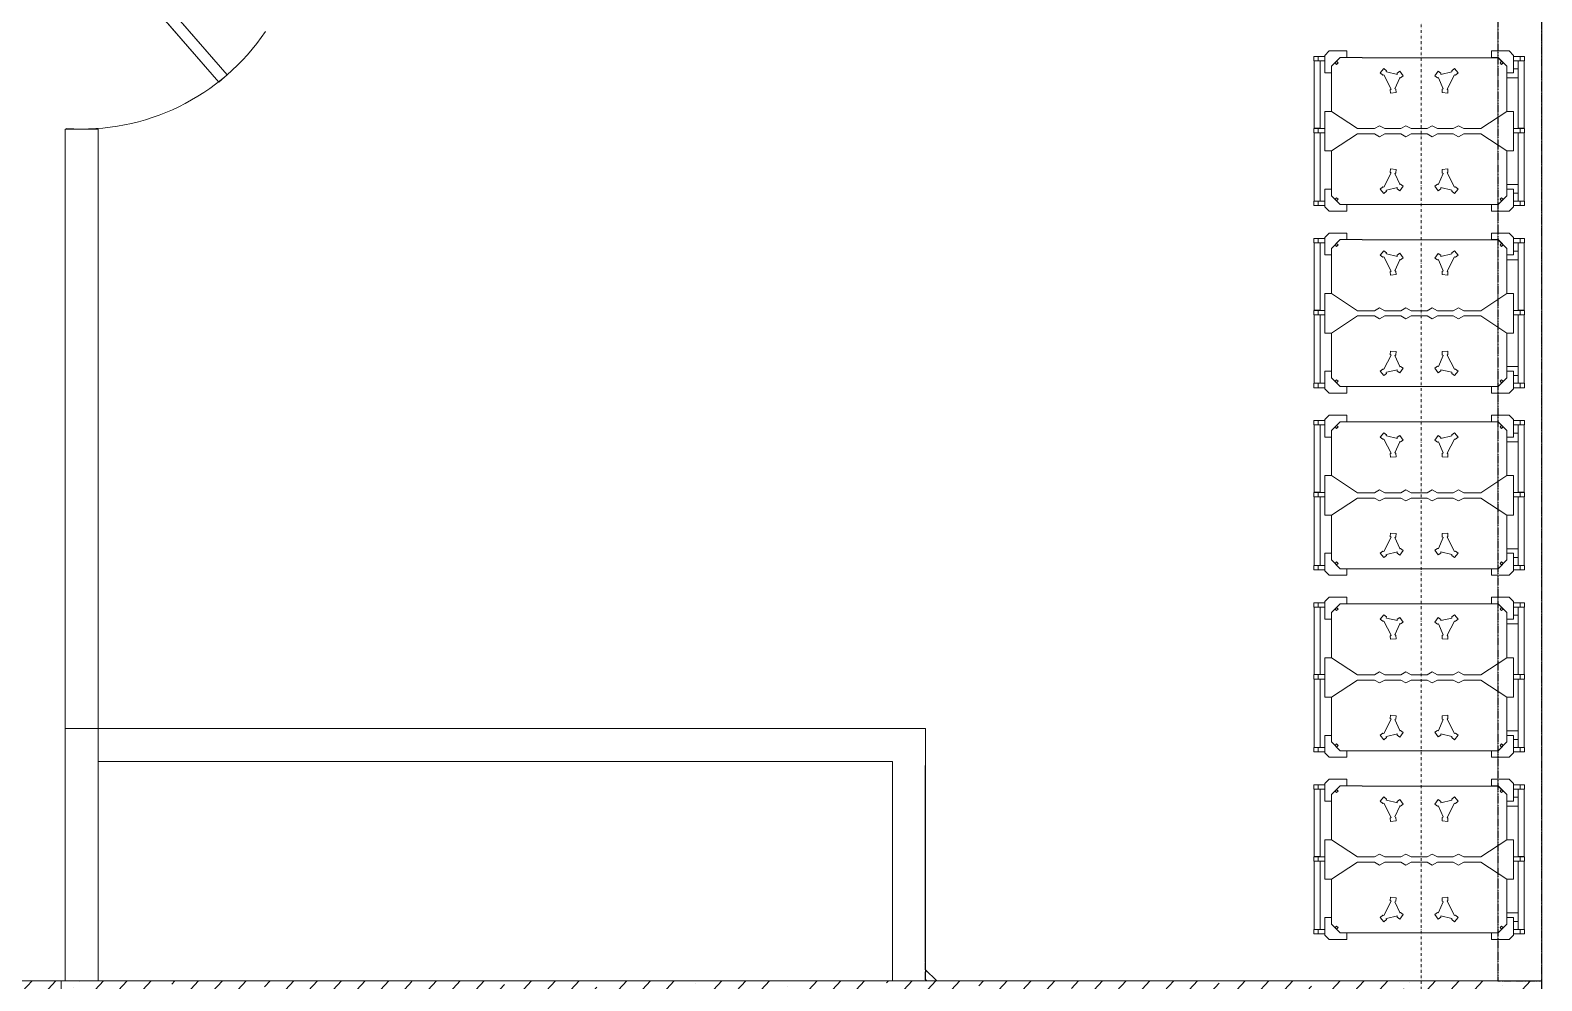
# Model space of a CAD drawing. Header units: millimetres. Extents: x -798 to 124478, y -405 to 121556.
# Drawn here: x 39237 to 46128, y 86579 to 90912 of the extents above; entities that cross this region are included whole.
import ezdxf

# ---------------------------------------------------------------- set-up
doc = ezdxf.new("R2010")
doc.units = ezdxf.units.MM
for name, pattern in [('CENTER', [2, 1.25, -0.25, 0.25, -0.25]), ('PHANTOM2', [1.25, 0.625, -0.125, 0.125, -0.125, 0.125, -0.125]), ('Strichpunkt', [25.4, 12.7, -6.35, 0, -6.35])]:
    doc.linetypes.add(name, pattern=pattern)
doc.layers.add('A-ABOVE', color=89, linetype='PHANTOM2')
for name, color, linetype, lineweight in [('A-AXES', 40, 'CENTER', 5), ('A-DOOR', 4, 'Continuous', 18), ('A-Hatch', 253, 'Continuous', 9), ('A-WALL-BRC', 30, 'Continuous', 13), ('A-WALL-BRCK', 5, 'Continuous', 9), ('A-WALL-CONC', 4, 'Continuous', 13), ('concreet', 5, 'Continuous', 15), ('TC-EQUIPMENT', 251, 'Continuous', 0)]:
    doc.layers.add(name, color=color, linetype=linetype, lineweight=lineweight)

# ---------------------------------------------------------------- blocks, each defined once
blk = doc.blocks.new('DOOR101')
at = {"layer": 'A-DOOR', "ltscale": 4, "transparency": 33554687}
blk.add_lwpolyline([(0, 0), (-714.2, -714.2), (-749.9, -678.5), (-35.7, 35.7)], close=True, dxfattribs=at)
blk.add_arc((0, 0), 1010, 180, 240, dxfattribs=at)
blk = doc.blocks.new('оси 2')
at = {"layer": 'A-AXES', "linetype": 'Strichpunkt', "transparency": 33554687}
blk.add_line((2204996.7, -2332741.5), (2204996.7, -2400515.9), dxfattribs=at)

msp = doc.modelspace()

# ---------------------------------------------------------------- hatches: boundary and pattern name
at = {"layer": 'A-Hatch'}
h = msp.add_hatch(dxfattribs=at)
h.set_pattern_fill('ANSI35', color=256, scale=25, angle=-177.93393, style=0)
h.set_pattern_definition([(227.066067, (-63584.37, -584808.18), (116.227165, -108.13329), []), (227.066067, (-63696.55, -584812.23), (116.227165, -108.13329), [198.4375, -39.6875, 0, -39.6875])])
h.paths.add_polyline_path([(46127.6, 86578.6), (46127.6, 86378.6), (37177.6, 86378.6), (37177.6, 84338.6), (36977.7, 84338.6), (36977.5, 86578.3)])

# ---------------------------------------------------------------- linework, layer by layer
at = {"layer": 'A-ABOVE', "ltscale": 5, "transparency": 33554687}
msp.add_lwpolyline([(46127.6, 95498.6), (45927.6, 95498.6), (45927.6, 86578.6), (46127.6, 86578.6), (46127.6, 95498.6)], close=True, dxfattribs=at)
at = {"layer": 'A-WALL-BRCK'}
for p, q in [((39397.1, 87728.6), (39397.1, 90461.1)), ((39547.1, 90461.1), (39397.1, 90461.1)), ((39397.1, 90461.1), (39397.1, 87728.6)), ((39547.1, 90461.1), (39397.1, 90461.1)), ((39547.1, 86578.6), (39547.1, 90461.1)), ((39547.1, 90461.1), (39547.1, 87728.6)), ((39547.1, 86578.6), (39547.1, 90461.1)), ((39547.1, 87728.6), (39547.1, 90461.1)), ((39397.1, 86578.6), (39397.1, 88078.7)), ((39397.1, 86578.6), (39397.1, 88078.7)), ((39397.1, 87728.6), (43317.6, 87728.6)), ((39397.1, 87728.6), (39397.1, 86578.6)), ((43317.6, 86578.6), (43317.6, 87728.6)), ((43167.6, 87578.6), (39547.1, 87578.6)), ((39547.1, 86578.6), (39547.1, 87578.6)), ((43167.6, 87578.6), (43167.6, 86578.6)), ((39397.1, 86578.6), (43317.6, 86578.6))]:
    msp.add_line(p, q, dxfattribs=at)
for points in [[(39397.1, 87728.6), (43317.6, 87728.6), (43317.6, 86578.6), (39397.1, 86578.6)], [(43167.6, 87578.6), (39547.1, 87578.6), (39547.1, 86578.6), (43167.6, 86578.6)]]:
    msp.add_lwpolyline(points, close=True, dxfattribs=at)
at = {"layer": 'A-WALL-CONC'}
for p, q in [((39434, 91438), (40096.4, 90675.6)), ((40134.5, 90708.7), (39472.1, 91471.1)), ((40096.4, 90675.6), (40134.5, 90708.7))]:
    msp.add_line(p, q, dxfattribs=at)
msp.add_arc((39472.1, 91471.1), 1010, 265.9889, 325.9889, dxfattribs=at)
at = {"layer": 'concreet'}
msp.add_line((39377.6, 86578.6), (39377.6, 86378.6), dxfattribs=at)
at = {"layer": 'concreet', "lineweight": 9, "ltscale": 200}
msp.add_lwpolyline([(12077.6, 88628.6), (12077.6, 95698.6), (46127.6, 95698.6), (46127.6, 47228.6)], dxfattribs=at)
at = {"layer": 'concreet', "ltscale": 5}
msp.add_lwpolyline([(36977.6, 86178.6), (36977.6, 86578.6), (46127.1, 86578.6), (46127.1, 86378.6)], dxfattribs=at)
at = {"layer": 'TC-EQUIPMENT'}
for p, q in [((45138.4, 90797.2), (45158.4, 90817.2)), ((45158.4, 90817.2), (45238.4, 90817.2)), ((45238.4, 90817.2), (45238.4, 90787.2)), ((45898.4, 90817.2), (45898.4, 90787.2)), ((45978.4, 90817.2), (45898.4, 90817.2)), ((45978.4, 90817.2), (45998.4, 90797.2)), ((45088.4, 90792.2), (45108.4, 90792.2)), ((45088.4, 90772.2), (45088.4, 90792.2)), ((45138.4, 90772.2), (45088.4, 90772.2)), ((45089.4, 90465.2), (45089.4, 90772.2)), ((45108.4, 90792.2), (45108.4, 90772.2)), ((45109.4, 90792.2), (45138.4, 90792.2)), ((45117.4, 90772.2), (45117.4, 90465.2)), ((45138.4, 90717.2), (45138.4, 90797.2)), ((45168.4, 90747.2), (45208.4, 90787.2)), ((45185.4, 90763.2), (45192.4, 90770.2)), ((45192.4, 90756.2), (45185.4, 90763.2)), ((45192.4, 90770.2), (45199.4, 90763.2)), ((45199.4, 90763.2), (45192.4, 90756.2)), ((45309.4, 90787.2), (45208.4, 90787.2)), ((45928.4, 90786.2), (45309.4, 90786.2)), ((45898.4, 90787.2), (45928.4, 90787.2)), ((45928.4, 90787.2), (45968.4, 90747.2)), ((45928.4, 90786.2), (45968.4, 90747.2)), ((45937.4, 90763.2), (45944.4, 90770.2)), ((45944.4, 90756.2), (45937.4, 90763.2)), ((45951.4, 90763.2), (45944.4, 90770.2)), ((45951.4, 90763.2), (45944.4, 90756.2)), ((45998.4, 90717.2), (45998.4, 90797.2)), ((45998.4, 90792.2), (46027.4, 90792.2)), ((45998.4, 90772.2), (46048.4, 90772.2)), ((46019.4, 90772.2), (46019.4, 90465.2)), ((46028.4, 90792.2), (46048.4, 90792.2)), ((46028.4, 90772.2), (46028.4, 90792.2)), ((46047.4, 90772.2), (46047.4, 90465.2)), ((46048.4, 90792.2), (46048.4, 90772.2)), ((45138.4, 90717.2), (45168.4, 90717.2)), ((45168.4, 90541.2), (45168.4, 90747.2)), ((45407.8, 90736.7), (45391, 90716.8)), ((45391, 90716.8), (45402.6, 90707.2)), ((45407.4, 90708.2), (45402.6, 90707.2)), ((45440.3, 90643.4), (45407.4, 90708.2)), ((45407.8, 90736.7), (45419.3, 90727.1)), ((45419.3, 90727.1), (45419, 90722.2)), ((45419.4, 90722.2), (45469.4, 90710.2)), ((45480.4, 90695.2), (45458.4, 90645.2)), ((45468.8, 90711.5), (45469, 90716.4)), ((45469, 90716.4), (45481.3, 90725)), ((45483.9, 90695.1), (45479.2, 90696.6)), ((45496.2, 90703.7), (45481.3, 90725)), ((45496.2, 90703.7), (45483.9, 90695.1)), ((45639.9, 90703.1), (45654.8, 90724.4)), ((45639.9, 90703.1), (45652.2, 90694.5)), ((45656.9, 90696), (45652.2, 90694.5)), ((45654.8, 90724.4), (45667.1, 90715.8)), ((45656.4, 90695.2), (45678.4, 90645.2)), ((45667.1, 90715.8), (45667.3, 90710.9)), ((45717.4, 90722.2), (45667.4, 90710.2)), ((45696.6, 90643.4), (45729.4, 90708.2)), ((45729, 90736.7), (45717.5, 90727.1)), ((45717.8, 90722.2), (45717.5, 90727.1)), ((45729, 90736.7), (45745.8, 90716.8)), ((45734.2, 90707.2), (45729.4, 90708.2)), ((45745.8, 90716.8), (45734.2, 90707.2)), ((45968.4, 90747.2), (45968.4, 90541.2)), ((45998.4, 90717.2), (45968.4, 90717.2)), ((45968.4, 90695.2), (46019.4, 90695.2)), ((46019.4, 90735.2), (45998.4, 90735.2)), ((45436.8, 90640.2), (45440.4, 90643.6)), ((45438.1, 90625.3), (45436.8, 90640.2)), ((45438.1, 90625.3), (45464, 90627.6)), ((45458.6, 90645.1), (45462.7, 90642.5)), ((45462.7, 90642.5), (45464, 90627.6)), ((45672.8, 90627.6), (45674.1, 90642.5)), ((45698.7, 90625.3), (45672.8, 90627.6)), ((45674.1, 90642.5), (45678.2, 90645.1)), ((45696.4, 90643.6), (45700, 90640.2)), ((45698.7, 90625.3), (45700, 90640.2)), ((45138.4, 90541.2), (45168.4, 90541.2)), ((45138.4, 90361.2), (45138.4, 90541.2)), ((45168.4, 90541.2), (45287.4, 90463.1)), ((45968.4, 90541.2), (45849.4, 90463.1)), ((45968.4, 90541.2), (45998.4, 90541.2)), ((45998.4, 90541.2), (45998.4, 90361.2)), ((45364.4, 90463.2), (45387.4, 90476.2)), ((45412.4, 90463.2), (45387.4, 90476.2)), ((45484.4, 90463.2), (45507.4, 90476.2)), ((45507.4, 90476.2), (45532.4, 90463.2)), ((45604.4, 90463.2), (45627.4, 90476.2)), ((45627.4, 90476.2), (45652.4, 90463.2)), ((45724.4, 90463.2), (45747.4, 90476.2)), ((45747.4, 90476.2), (45772.4, 90463.2)), ((45088.4, 90464.2), (45108.4, 90464.2)), ((45088.4, 90444.2), (45088.4, 90464.2)), ((45138.4, 90444.2), (45088.4, 90444.2)), ((45089.4, 90465.2), (45117.4, 90465.2)), ((45089.4, 90132.2), (45089.4, 90444.2)), ((45108.4, 90464.2), (45108.4, 90444.2)), ((45138.4, 90464.2), (45109.4, 90464.2)), ((45117.4, 90444.2), (45117.4, 90132.2)), ((45287.4, 90439.3), (45168.4, 90361.2)), ((45364.4, 90463.2), (45287.4, 90463.2)), ((45287.4, 90439.2), (45364.4, 90439.2)), ((45387.4, 90426.2), (45364.4, 90439.2)), ((45387.4, 90426.2), (45412.4, 90439.2)), ((45484.4, 90463.2), (45412.4, 90463.2)), ((45412.4, 90439.2), (45484.4, 90439.2)), ((45507.4, 90426.2), (45484.4, 90439.2)), ((45532.4, 90439.2), (45507.4, 90426.2)), ((45604.4, 90463.2), (45532.4, 90463.2)), ((45532.4, 90439.2), (45604.4, 90439.2)), ((45627.4, 90426.2), (45604.4, 90439.2)), ((45652.4, 90439.2), (45627.4, 90426.2)), ((45652.4, 90463.2), (45724.4, 90463.2)), ((45724.4, 90439.2), (45652.4, 90439.2)), ((45747.4, 90426.2), (45724.4, 90439.2)), ((45772.4, 90439.2), (45747.4, 90426.2)), ((45772.4, 90463.2), (45849.4, 90463.2)), ((45849.4, 90439.2), (45772.4, 90439.2)), ((45849.4, 90439.3), (45968.4, 90361.2)), ((45998.4, 90464.2), (46027.4, 90464.2)), ((45998.4, 90444.2), (46048.4, 90444.2)), ((46047.4, 90465.2), (46019.4, 90465.2)), ((46019.4, 90444.2), (46019.4, 90132.2)), ((46028.4, 90464.2), (46048.4, 90464.2)), ((46028.4, 90464.2), (46028.4, 90444.2)), ((46047.4, 90132.2), (46047.4, 90444.2)), ((46048.4, 90444.2), (46048.4, 90464.2)), ((45168.4, 90361.2), (45138.4, 90361.2)), ((45168.4, 90157.2), (45168.4, 90361.2)), ((45968.4, 90157.2), (45968.4, 90361.2)), ((45998.4, 90361.2), (45968.4, 90361.2)), ((45438.1, 90279.1), (45436.8, 90264.2)), ((45438.1, 90279.1), (45464, 90276.8)), ((45464, 90276.8), (45462.7, 90261.9)), ((45698.7, 90279.1), (45672.8, 90276.8)), ((45674.1, 90261.9), (45672.8, 90276.8)), ((45698.7, 90279.1), (45700, 90264.2)), ((45391, 90187.6), (45402.6, 90197.2)), ((45402.6, 90197.2), (45407.4, 90196.2)), ((45440.3, 90260.9), (45407.4, 90196.2)), ((45440.4, 90260.8), (45436.8, 90264.2)), ((45480.4, 90209.2), (45458.4, 90259.2)), ((45462.7, 90261.9), (45458.6, 90259.3)), ((45479.2, 90207.8), (45483.9, 90209.3)), ((45496.2, 90200.7), (45481.3, 90179.4)), ((45496.2, 90200.7), (45483.9, 90209.3)), ((45639.9, 90201.3), (45652.2, 90209.9)), ((45639.9, 90201.3), (45654.8, 90180)), ((45652.2, 90209.9), (45656.9, 90208.4)), ((45656.4, 90209.2), (45678.4, 90259.2)), ((45678.2, 90259.3), (45674.1, 90261.9)), ((45700, 90264.2), (45696.4, 90260.8)), ((45696.6, 90260.9), (45729.4, 90196.2)), ((45729.4, 90196.2), (45734.2, 90197.2)), ((45745.8, 90187.6), (45734.2, 90197.2)), ((46019.4, 90208.2), (45968.4, 90208.2)), ((45088.4, 90132.2), (45138.4, 90132.2)), ((45088.4, 90132.2), (45088.4, 90112.2)), ((45108.4, 90112.2), (45108.4, 90132.2)), ((45138.4, 90187.2), (45138.4, 90107.2)), ((45138.4, 90187.2), (45168.4, 90187.2)), ((45208.4, 90117.2), (45168.4, 90157.2)), ((45185.4, 90141.2), (45192.4, 90148.2)), ((45192.4, 90134.2), (45185.4, 90141.2)), ((45192.4, 90148.2), (45199.4, 90141.2)), ((45199.4, 90141.2), (45192.4, 90134.2)), ((45407.8, 90167.7), (45391, 90187.6)), ((45407.8, 90167.7), (45419.3, 90177.3)), ((45419, 90182.2), (45419.3, 90177.3)), ((45419.4, 90182.2), (45469.4, 90194.2)), ((45469, 90188), (45468.8, 90192.9)), ((45481.3, 90179.4), (45469, 90188)), ((45667.1, 90188.6), (45654.8, 90180)), ((45667.3, 90193.5), (45667.1, 90188.6)), ((45717.4, 90182.2), (45667.4, 90194.2)), ((45717.5, 90177.3), (45717.8, 90182.2)), ((45729, 90167.7), (45717.5, 90177.3)), ((45729, 90167.7), (45745.8, 90187.6)), ((45928.4, 90117.2), (45968.4, 90157.2)), ((45937.4, 90141.2), (45944.4, 90148.2)), ((45944.4, 90134.2), (45937.4, 90141.2)), ((45944.4, 90148.2), (45951.4, 90141.2)), ((45951.4, 90141.2), (45944.4, 90134.2)), ((45998.4, 90187.2), (45968.4, 90187.2)), ((45998.4, 90187.2), (45998.4, 90107.2)), ((45998.4, 90168.2), (46019.4, 90168.2)), ((45998.4, 90132.2), (46048.4, 90132.2)), ((46028.4, 90132.2), (46028.4, 90112.2)), ((46048.4, 90112.2), (46048.4, 90132.2)), ((45088.4, 90112.2), (45108.4, 90112.2)), ((45138.4, 90112.2), (45109.4, 90112.2)), ((45138.4, 90107.2), (45158.4, 90087.2)), ((45238.4, 90087.2), (45158.4, 90087.2)), ((45208.4, 90117.2), (45928.4, 90117.2)), ((45238.4, 90117.2), (45238.4, 90087.2)), ((45898.4, 90117.2), (45898.4, 90087.2)), ((45898.4, 90087.2), (45978.4, 90087.2)), ((45978.4, 90087.2), (45998.4, 90107.2)), ((45998.4, 90112.2), (46027.4, 90112.2)), ((46028.4, 90112.2), (46048.4, 90112.2)), ((45088.4, 89962.2), (45108.4, 89962.2)), ((45088.4, 89942.2), (45088.4, 89962.2)), ((45138.4, 89942.2), (45088.4, 89942.2)), ((45089.4, 89635.2), (45089.4, 89942.2)), ((45108.4, 89962.2), (45108.4, 89942.2)), ((45109.4, 89962.2), (45138.4, 89962.2)), ((45117.4, 89942.2), (45117.4, 89635.2)), ((45138.4, 89967.2), (45158.4, 89987.2)), ((45138.4, 89887.2), (45138.4, 89967.2)), ((45158.4, 89987.2), (45238.4, 89987.2)), ((45168.4, 89917.2), (45208.4, 89957.2)), ((45185.4, 89933.2), (45192.4, 89940.2)), ((45192.4, 89926.2), (45185.4, 89933.2)), ((45192.4, 89940.2), (45199.4, 89933.2)), ((45199.4, 89933.2), (45192.4, 89926.2)), ((45309.4, 89957.2), (45208.4, 89957.2)), ((45238.4, 89987.2), (45238.4, 89957.2)), ((45928.4, 89956.2), (45309.4, 89956.2)), ((45898.4, 89987.2), (45898.4, 89957.2)), ((45978.4, 89987.2), (45898.4, 89987.2)), ((45898.4, 89957.2), (45928.4, 89957.2)), ((45928.4, 89957.2), (45968.4, 89917.2)), ((45928.4, 89956.2), (45968.4, 89917.2)), ((45937.4, 89933.2), (45944.4, 89940.2)), ((45944.4, 89926.2), (45937.4, 89933.2)), ((45951.4, 89933.2), (45944.4, 89940.2)), ((45951.4, 89933.2), (45944.4, 89926.2)), ((45978.4, 89987.2), (45998.4, 89967.2)), ((45998.4, 89887.2), (45998.4, 89967.2)), ((45998.4, 89962.2), (46027.4, 89962.2)), ((45998.4, 89942.2), (46048.4, 89942.2)), ((46019.4, 89942.2), (46019.4, 89635.2)), ((46028.4, 89962.2), (46048.4, 89962.2)), ((46028.4, 89942.2), (46028.4, 89962.2)), ((46047.4, 89942.2), (46047.4, 89635.2)), ((46048.4, 89962.2), (46048.4, 89942.2)), ((45138.4, 89887.2), (45168.4, 89887.2)), ((45168.4, 89711.2), (45168.4, 89917.2)), ((45407.8, 89906.7), (45391, 89886.8)), ((45391, 89886.8), (45402.6, 89877.2)), ((45407.4, 89878.2), (45402.6, 89877.2)), ((45440.3, 89813.4), (45407.4, 89878.2)), ((45407.8, 89906.7), (45419.3, 89897.1)), ((45419.3, 89897.1), (45419, 89892.2)), ((45419.4, 89892.2), (45469.4, 89880.2)), ((45480.4, 89865.2), (45458.4, 89815.2)), ((45468.8, 89881.5), (45469, 89886.4)), ((45469, 89886.4), (45481.3, 89895)), ((45483.9, 89865.1), (45479.2, 89866.6)), ((45496.2, 89873.7), (45481.3, 89895)), ((45496.2, 89873.7), (45483.9, 89865.1)), ((45639.9, 89873.1), (45654.8, 89894.4)), ((45639.9, 89873.1), (45652.2, 89864.5)), ((45656.9, 89866), (45652.2, 89864.5)), ((45654.8, 89894.4), (45667.1, 89885.8)), ((45656.4, 89865.2), (45678.4, 89815.2)), ((45667.1, 89885.8), (45667.3, 89880.9)), ((45717.4, 89892.2), (45667.4, 89880.2)), ((45696.6, 89813.4), (45729.4, 89878.2)), ((45729, 89906.7), (45717.5, 89897.1)), ((45717.8, 89892.2), (45717.5, 89897.1)), ((45729, 89906.7), (45745.8, 89886.8)), ((45734.2, 89877.2), (45729.4, 89878.2)), ((45745.8, 89886.8), (45734.2, 89877.2)), ((45968.4, 89917.2), (45968.4, 89711.2)), ((45998.4, 89887.2), (45968.4, 89887.2)), ((45968.4, 89865.2), (46019.4, 89865.2)), ((46019.4, 89905.2), (45998.4, 89905.2)), ((45436.8, 89810.2), (45440.4, 89813.6)), ((45438.1, 89795.3), (45436.8, 89810.2)), ((45438.1, 89795.3), (45464, 89797.6)), ((45458.6, 89815.1), (45462.7, 89812.5)), ((45462.7, 89812.5), (45464, 89797.6)), ((45672.8, 89797.6), (45674.1, 89812.5)), ((45698.7, 89795.3), (45672.8, 89797.6)), ((45674.1, 89812.5), (45678.2, 89815.1)), ((45696.4, 89813.6), (45700, 89810.2)), ((45698.7, 89795.3), (45700, 89810.2)), ((39547.1, 89780.6), (39547.1, 88420.6)), ((45138.4, 89711.2), (45168.4, 89711.2)), ((45138.4, 89531.2), (45138.4, 89711.2)), ((45168.4, 89711.2), (45287.4, 89633.1)), ((45364.4, 89633.2), (45387.4, 89646.2)), ((45412.4, 89633.2), (45387.4, 89646.2)), ((45484.4, 89633.2), (45507.4, 89646.2)), ((45507.4, 89646.2), (45532.4, 89633.2)), ((45604.4, 89633.2), (45627.4, 89646.2)), ((45627.4, 89646.2), (45652.4, 89633.2)), ((45724.4, 89633.2), (45747.4, 89646.2)), ((45747.4, 89646.2), (45772.4, 89633.2)), ((45968.4, 89711.2), (45849.4, 89633.1)), ((45968.4, 89711.2), (45998.4, 89711.2)), ((45998.4, 89711.2), (45998.4, 89531.2)), ((45088.4, 89634.2), (45108.4, 89634.2)), ((45088.4, 89614.2), (45088.4, 89634.2)), ((45138.4, 89614.2), (45088.4, 89614.2)), ((45089.4, 89635.2), (45117.4, 89635.2)), ((45089.4, 89302.2), (45089.4, 89614.2)), ((45108.4, 89634.2), (45108.4, 89614.2)), ((45138.4, 89634.2), (45109.4, 89634.2)), ((45117.4, 89614.2), (45117.4, 89302.2)), ((45287.4, 89609.3), (45168.4, 89531.2)), ((45364.4, 89633.2), (45287.4, 89633.2)), ((45287.4, 89609.2), (45364.4, 89609.2)), ((45387.4, 89596.2), (45364.4, 89609.2)), ((45387.4, 89596.2), (45412.4, 89609.2)), ((45484.4, 89633.2), (45412.4, 89633.2)), ((45412.4, 89609.2), (45484.4, 89609.2)), ((45507.4, 89596.2), (45484.4, 89609.2)), ((45532.4, 89609.2), (45507.4, 89596.2)), ((45604.4, 89633.2), (45532.4, 89633.2)), ((45532.4, 89609.2), (45604.4, 89609.2)), ((45627.4, 89596.2), (45604.4, 89609.2)), ((45652.4, 89609.2), (45627.4, 89596.2)), ((45652.4, 89633.2), (45724.4, 89633.2)), ((45724.4, 89609.2), (45652.4, 89609.2)), ((45747.4, 89596.2), (45724.4, 89609.2)), ((45772.4, 89609.2), (45747.4, 89596.2)), ((45772.4, 89633.2), (45849.4, 89633.2)), ((45849.4, 89609.2), (45772.4, 89609.2)), ((45849.4, 89609.3), (45968.4, 89531.2)), ((45998.4, 89634.2), (46027.4, 89634.2)), ((45998.4, 89614.2), (46048.4, 89614.2)), ((46047.4, 89635.2), (46019.4, 89635.2)), ((46019.4, 89614.2), (46019.4, 89302.2)), ((46028.4, 89634.2), (46048.4, 89634.2)), ((46028.4, 89634.2), (46028.4, 89614.2)), ((46047.4, 89302.2), (46047.4, 89614.2)), ((46048.4, 89614.2), (46048.4, 89634.2)), ((45168.4, 89531.2), (45138.4, 89531.2)), ((45168.4, 89327.2), (45168.4, 89531.2)), ((45968.4, 89327.2), (45968.4, 89531.2)), ((45998.4, 89531.2), (45968.4, 89531.2)), ((45438.1, 89449.1), (45436.8, 89434.2)), ((45438.1, 89449.1), (45464, 89446.8)), ((45464, 89446.8), (45462.7, 89431.9)), ((45698.7, 89449.1), (45672.8, 89446.8)), ((45674.1, 89431.9), (45672.8, 89446.8)), ((45698.7, 89449.1), (45700, 89434.2)), ((45440.3, 89430.9), (45407.4, 89366.2)), ((45440.4, 89430.8), (45436.8, 89434.2)), ((45480.4, 89379.2), (45458.4, 89429.2)), ((45462.7, 89431.9), (45458.6, 89429.3)), ((45479.2, 89377.8), (45483.9, 89379.3)), ((45496.2, 89370.7), (45481.3, 89349.4)), ((45496.2, 89370.7), (45483.9, 89379.3)), ((45639.9, 89371.3), (45652.2, 89379.9)), ((45639.9, 89371.3), (45654.8, 89350)), ((45652.2, 89379.9), (45656.9, 89378.4)), ((45656.4, 89379.2), (45678.4, 89429.2)), ((45678.2, 89429.3), (45674.1, 89431.9)), ((45700, 89434.2), (45696.4, 89430.8)), ((45696.6, 89430.9), (45729.4, 89366.2)), ((46019.4, 89378.2), (45968.4, 89378.2)), ((45088.4, 89302.2), (45138.4, 89302.2)), ((45088.4, 89302.2), (45088.4, 89282.2)), ((45108.4, 89282.2), (45108.4, 89302.2)), ((45138.4, 89357.2), (45138.4, 89277.2)), ((45138.4, 89357.2), (45168.4, 89357.2)), ((45208.4, 89287.2), (45168.4, 89327.2)), ((45185.4, 89311.2), (45192.4, 89318.2)), ((45192.4, 89304.2), (45185.4, 89311.2)), ((45192.4, 89318.2), (45199.4, 89311.2)), ((45199.4, 89311.2), (45192.4, 89304.2)), ((45391, 89357.6), (45402.6, 89367.2)), ((45407.8, 89337.7), (45391, 89357.6)), ((45402.6, 89367.2), (45407.4, 89366.2)), ((45407.8, 89337.7), (45419.3, 89347.3)), ((45419, 89352.2), (45419.3, 89347.3)), ((45419.4, 89352.2), (45469.4, 89364.2)), ((45469, 89358), (45468.8, 89362.9)), ((45481.3, 89349.4), (45469, 89358)), ((45667.1, 89358.6), (45654.8, 89350)), ((45667.3, 89363.5), (45667.1, 89358.6)), ((45717.4, 89352.2), (45667.4, 89364.2)), ((45717.5, 89347.3), (45717.8, 89352.2)), ((45729, 89337.7), (45717.5, 89347.3)), ((45729, 89337.7), (45745.8, 89357.6)), ((45729.4, 89366.2), (45734.2, 89367.2)), ((45745.8, 89357.6), (45734.2, 89367.2)), ((45928.4, 89287.2), (45968.4, 89327.2)), ((45937.4, 89311.2), (45944.4, 89318.2)), ((45944.4, 89304.2), (45937.4, 89311.2)), ((45944.4, 89318.2), (45951.4, 89311.2)), ((45951.4, 89311.2), (45944.4, 89304.2)), ((45998.4, 89357.2), (45968.4, 89357.2)), ((45998.4, 89357.2), (45998.4, 89277.2)), ((45998.4, 89338.2), (46019.4, 89338.2)), ((45998.4, 89302.2), (46048.4, 89302.2)), ((46028.4, 89302.2), (46028.4, 89282.2)), ((46048.4, 89282.2), (46048.4, 89302.2)), ((45088.4, 89282.2), (45108.4, 89282.2)), ((45138.4, 89282.2), (45109.4, 89282.2)), ((45138.4, 89277.2), (45158.4, 89257.2)), ((45238.4, 89257.2), (45158.4, 89257.2)), ((45208.4, 89287.2), (45928.4, 89287.2)), ((45238.4, 89287.2), (45238.4, 89257.2)), ((45898.4, 89287.2), (45898.4, 89257.2)), ((45898.4, 89257.2), (45978.4, 89257.2)), ((45978.4, 89257.2), (45998.4, 89277.2)), ((45998.4, 89282.2), (46027.4, 89282.2)), ((46028.4, 89282.2), (46048.4, 89282.2)), ((45088.4, 89132.2), (45108.4, 89132.2)), ((45088.4, 89112.2), (45088.4, 89132.2)), ((45138.4, 89112.2), (45088.4, 89112.2)), ((45089.4, 88805.2), (45089.4, 89112.2)), ((45108.4, 89132.2), (45108.4, 89112.2)), ((45109.4, 89132.2), (45138.4, 89132.2)), ((45117.4, 89112.2), (45117.4, 88805.2)), ((45138.4, 89137.2), (45158.4, 89157.2)), ((45138.4, 89057.2), (45138.4, 89137.2)), ((45158.4, 89157.2), (45238.4, 89157.2)), ((45168.4, 89087.2), (45208.4, 89127.2)), ((45185.4, 89103.2), (45192.4, 89110.2)), ((45192.4, 89096.2), (45185.4, 89103.2)), ((45192.4, 89110.2), (45199.4, 89103.2)), ((45199.4, 89103.2), (45192.4, 89096.2)), ((45309.4, 89127.2), (45208.4, 89127.2)), ((45238.4, 89157.2), (45238.4, 89127.2)), ((45928.4, 89126.2), (45309.4, 89126.2)), ((45898.4, 89157.2), (45898.4, 89127.2)), ((45978.4, 89157.2), (45898.4, 89157.2)), ((45898.4, 89127.2), (45928.4, 89127.2)), ((45928.4, 89127.2), (45968.4, 89087.2)), ((45928.4, 89126.2), (45968.4, 89087.2)), ((45937.4, 89103.2), (45944.4, 89110.2)), ((45944.4, 89096.2), (45937.4, 89103.2)), ((45951.4, 89103.2), (45944.4, 89110.2)), ((45951.4, 89103.2), (45944.4, 89096.2)), ((45978.4, 89157.2), (45998.4, 89137.2)), ((45998.4, 89057.2), (45998.4, 89137.2)), ((45998.4, 89132.2), (46027.4, 89132.2)), ((45998.4, 89112.2), (46048.4, 89112.2)), ((46019.4, 89112.2), (46019.4, 88805.2)), ((46028.4, 89132.2), (46048.4, 89132.2)), ((46028.4, 89112.2), (46028.4, 89132.2)), ((46047.4, 89112.2), (46047.4, 88805.2)), ((46048.4, 89132.2), (46048.4, 89112.2)), ((45138.4, 89057.2), (45168.4, 89057.2)), ((45168.4, 88881.2), (45168.4, 89087.2)), ((45407.8, 89076.7), (45391, 89056.8)), ((45391, 89056.8), (45402.6, 89047.2)), ((45407.4, 89048.2), (45402.6, 89047.2)), ((45440.3, 88983.4), (45407.4, 89048.2)), ((45407.8, 89076.7), (45419.3, 89067.1)), ((45419.3, 89067.1), (45419, 89062.2)), ((45419.4, 89062.2), (45469.4, 89050.2)), ((45480.4, 89035.2), (45458.4, 88985.2)), ((45468.8, 89051.5), (45469, 89056.4)), ((45469, 89056.4), (45481.3, 89065)), ((45483.9, 89035.1), (45479.2, 89036.6)), ((45496.2, 89043.7), (45481.3, 89065)), ((45496.2, 89043.7), (45483.9, 89035.1)), ((45639.9, 89043.1), (45654.8, 89064.4)), ((45639.9, 89043.1), (45652.2, 89034.5)), ((45656.9, 89036), (45652.2, 89034.5)), ((45654.8, 89064.4), (45667.1, 89055.8)), ((45656.4, 89035.2), (45678.4, 88985.2)), ((45667.1, 89055.8), (45667.3, 89050.9)), ((45717.4, 89062.2), (45667.4, 89050.2)), ((45696.6, 88983.4), (45729.4, 89048.2)), ((45729, 89076.7), (45717.5, 89067.1)), ((45717.8, 89062.2), (45717.5, 89067.1)), ((45729, 89076.7), (45745.8, 89056.8)), ((45734.2, 89047.2), (45729.4, 89048.2)), ((45745.8, 89056.8), (45734.2, 89047.2)), ((45968.4, 89087.2), (45968.4, 88881.2)), ((45998.4, 89057.2), (45968.4, 89057.2)), ((45968.4, 89035.2), (46019.4, 89035.2)), ((46019.4, 89075.2), (45998.4, 89075.2)), ((45436.8, 88980.2), (45440.4, 88983.6)), ((45438.1, 88965.3), (45436.8, 88980.2)), ((45438.1, 88965.3), (45464, 88967.6)), ((45458.6, 88985.1), (45462.7, 88982.5)), ((45462.7, 88982.5), (45464, 88967.6)), ((45672.8, 88967.6), (45674.1, 88982.5)), ((45698.7, 88965.3), (45672.8, 88967.6)), ((45674.1, 88982.5), (45678.2, 88985.1)), ((45696.4, 88983.6), (45700, 88980.2)), ((45698.7, 88965.3), (45700, 88980.2)), ((45138.4, 88881.2), (45168.4, 88881.2)), ((45138.4, 88701.2), (45138.4, 88881.2)), ((45168.4, 88881.2), (45287.4, 88803.1)), ((45968.4, 88881.2), (45849.4, 88803.1)), ((45968.4, 88881.2), (45998.4, 88881.2)), ((45998.4, 88881.2), (45998.4, 88701.2)), ((45088.4, 88804.2), (45108.4, 88804.2)), ((45088.4, 88784.2), (45088.4, 88804.2)), ((45138.4, 88784.2), (45088.4, 88784.2)), ((45089.4, 88805.2), (45117.4, 88805.2)), ((45089.4, 88472.2), (45089.4, 88784.2)), ((45108.4, 88804.2), (45108.4, 88784.2)), ((45138.4, 88804.2), (45109.4, 88804.2)), ((45117.4, 88784.2), (45117.4, 88472.2)), ((45287.4, 88779.3), (45168.4, 88701.2)), ((45364.4, 88803.2), (45287.4, 88803.2)), ((45287.4, 88779.2), (45364.4, 88779.2)), ((45364.4, 88803.2), (45387.4, 88816.2)), ((45387.4, 88766.2), (45364.4, 88779.2)), ((45412.4, 88803.2), (45387.4, 88816.2)), ((45387.4, 88766.2), (45412.4, 88779.2)), ((45484.4, 88803.2), (45412.4, 88803.2)), ((45412.4, 88779.2), (45484.4, 88779.2)), ((45484.4, 88803.2), (45507.4, 88816.2)), ((45507.4, 88766.2), (45484.4, 88779.2)), ((45507.4, 88816.2), (45532.4, 88803.2)), ((45532.4, 88779.2), (45507.4, 88766.2)), ((45604.4, 88803.2), (45532.4, 88803.2)), ((45532.4, 88779.2), (45604.4, 88779.2)), ((45604.4, 88803.2), (45627.4, 88816.2)), ((45627.4, 88766.2), (45604.4, 88779.2)), ((45627.4, 88816.2), (45652.4, 88803.2)), ((45652.4, 88779.2), (45627.4, 88766.2)), ((45652.4, 88803.2), (45724.4, 88803.2)), ((45724.4, 88779.2), (45652.4, 88779.2)), ((45724.4, 88803.2), (45747.4, 88816.2)), ((45747.4, 88766.2), (45724.4, 88779.2)), ((45747.4, 88816.2), (45772.4, 88803.2)), ((45772.4, 88779.2), (45747.4, 88766.2)), ((45772.4, 88803.2), (45849.4, 88803.2)), ((45849.4, 88779.2), (45772.4, 88779.2)), ((45849.4, 88779.3), (45968.4, 88701.2)), ((45998.4, 88804.2), (46027.4, 88804.2)), ((45998.4, 88784.2), (46048.4, 88784.2)), ((46047.4, 88805.2), (46019.4, 88805.2)), ((46019.4, 88784.2), (46019.4, 88472.2)), ((46028.4, 88804.2), (46048.4, 88804.2)), ((46028.4, 88804.2), (46028.4, 88784.2)), ((46047.4, 88472.2), (46047.4, 88784.2)), ((46048.4, 88784.2), (46048.4, 88804.2)), ((45168.4, 88701.2), (45138.4, 88701.2)), ((45168.4, 88497.2), (45168.4, 88701.2)), ((45968.4, 88497.2), (45968.4, 88701.2)), ((45998.4, 88701.2), (45968.4, 88701.2)), ((45438.1, 88619.1), (45436.8, 88604.2)), ((45438.1, 88619.1), (45464, 88616.8)), ((45464, 88616.8), (45462.7, 88601.9)), ((45698.7, 88619.1), (45672.8, 88616.8)), ((45674.1, 88601.9), (45672.8, 88616.8)), ((45698.7, 88619.1), (45700, 88604.2)), ((45440.3, 88600.9), (45407.4, 88536.2)), ((45440.4, 88600.8), (45436.8, 88604.2)), ((45480.4, 88549.2), (45458.4, 88599.2)), ((45462.7, 88601.9), (45458.6, 88599.3)), ((45479.2, 88547.8), (45483.9, 88549.3)), ((45496.2, 88540.7), (45483.9, 88549.3)), ((45639.9, 88541.3), (45652.2, 88549.9)), ((45652.2, 88549.9), (45656.9, 88548.4)), ((45656.4, 88549.2), (45678.4, 88599.2)), ((45678.2, 88599.3), (45674.1, 88601.9)), ((45700, 88604.2), (45696.4, 88600.8)), ((45696.6, 88600.9), (45729.4, 88536.2)), ((46019.4, 88548.2), (45968.4, 88548.2)), ((45138.4, 88527.2), (45138.4, 88447.2)), ((45138.4, 88527.2), (45168.4, 88527.2)), ((45208.4, 88457.2), (45168.4, 88497.2)), ((45185.4, 88481.2), (45192.4, 88488.2)), ((45192.4, 88474.2), (45185.4, 88481.2)), ((45192.4, 88488.2), (45199.4, 88481.2)), ((45199.4, 88481.2), (45192.4, 88474.2)), ((45391, 88527.6), (45402.6, 88537.2)), ((45407.8, 88507.7), (45391, 88527.6)), ((45402.6, 88537.2), (45407.4, 88536.2)), ((45407.8, 88507.7), (45419.3, 88517.3)), ((45419, 88522.2), (45419.3, 88517.3)), ((45419.4, 88522.2), (45469.4, 88534.2)), ((45469, 88528), (45468.8, 88532.9)), ((45481.3, 88519.4), (45469, 88528)), ((45496.2, 88540.7), (45481.3, 88519.4)), ((45639.9, 88541.3), (45654.8, 88520)), ((45667.1, 88528.6), (45654.8, 88520)), ((45667.3, 88533.5), (45667.1, 88528.6)), ((45717.4, 88522.2), (45667.4, 88534.2)), ((45717.5, 88517.3), (45717.8, 88522.2)), ((45729, 88507.7), (45717.5, 88517.3)), ((45729, 88507.7), (45745.8, 88527.6)), ((45729.4, 88536.2), (45734.2, 88537.2)), ((45745.8, 88527.6), (45734.2, 88537.2)), ((45928.4, 88457.2), (45968.4, 88497.2)), ((45937.4, 88481.2), (45944.4, 88488.2)), ((45944.4, 88474.2), (45937.4, 88481.2)), ((45944.4, 88488.2), (45951.4, 88481.2)), ((45951.4, 88481.2), (45944.4, 88474.2)), ((45998.4, 88527.2), (45968.4, 88527.2)), ((45998.4, 88527.2), (45998.4, 88447.2)), ((45998.4, 88508.2), (46019.4, 88508.2)), ((45088.4, 88472.2), (45138.4, 88472.2)), ((45088.4, 88472.2), (45088.4, 88452.2)), ((45088.4, 88452.2), (45108.4, 88452.2)), ((45108.4, 88452.2), (45108.4, 88472.2)), ((45138.4, 88452.2), (45109.4, 88452.2)), ((45138.4, 88447.2), (45158.4, 88427.2)), ((45238.4, 88427.2), (45158.4, 88427.2)), ((45208.4, 88457.2), (45928.4, 88457.2)), ((45238.4, 88457.2), (45238.4, 88427.2)), ((45898.4, 88457.2), (45898.4, 88427.2)), ((45898.4, 88427.2), (45978.4, 88427.2)), ((45978.4, 88427.2), (45998.4, 88447.2)), ((45998.4, 88472.2), (46048.4, 88472.2)), ((45998.4, 88452.2), (46027.4, 88452.2)), ((46028.4, 88472.2), (46028.4, 88452.2)), ((46028.4, 88452.2), (46048.4, 88452.2)), ((46048.4, 88452.2), (46048.4, 88472.2)), ((39547.1, 87780.8), (39547.1, 88287.5)), ((45088.4, 88302.2), (45108.4, 88302.2)), ((45088.4, 88282.2), (45088.4, 88302.2)), ((45138.4, 88282.2), (45088.4, 88282.2)), ((45089.4, 87975.2), (45089.4, 88282.2)), ((45108.4, 88302.2), (45108.4, 88282.2)), ((45109.4, 88302.2), (45138.4, 88302.2)), ((45117.4, 88282.2), (45117.4, 87975.2)), ((45138.4, 88307.2), (45158.4, 88327.2)), ((45138.4, 88227.2), (45138.4, 88307.2)), ((45158.4, 88327.2), (45238.4, 88327.2)), ((45168.4, 88257.2), (45208.4, 88297.2)), ((45185.4, 88273.2), (45192.4, 88280.2)), ((45192.4, 88266.2), (45185.4, 88273.2)), ((45192.4, 88280.2), (45199.4, 88273.2)), ((45199.4, 88273.2), (45192.4, 88266.2)), ((45309.4, 88297.2), (45208.4, 88297.2)), ((45238.4, 88327.2), (45238.4, 88297.2)), ((45928.4, 88296.2), (45309.4, 88296.2)), ((45898.4, 88327.2), (45898.4, 88297.2)), ((45978.4, 88327.2), (45898.4, 88327.2)), ((45898.4, 88297.2), (45928.4, 88297.2)), ((45928.4, 88297.2), (45968.4, 88257.2)), ((45928.4, 88296.2), (45968.4, 88257.2)), ((45937.4, 88273.2), (45944.4, 88280.2)), ((45944.4, 88266.2), (45937.4, 88273.2)), ((45951.4, 88273.2), (45944.4, 88280.2)), ((45951.4, 88273.2), (45944.4, 88266.2)), ((45978.4, 88327.2), (45998.4, 88307.2)), ((45998.4, 88227.2), (45998.4, 88307.2)), ((45998.4, 88302.2), (46027.4, 88302.2)), ((45998.4, 88282.2), (46048.4, 88282.2)), ((46019.4, 88282.2), (46019.4, 87975.2)), ((46028.4, 88302.2), (46048.4, 88302.2)), ((46028.4, 88282.2), (46028.4, 88302.2)), ((46047.4, 88282.2), (46047.4, 87975.2)), ((46048.4, 88302.2), (46048.4, 88282.2)), ((45138.4, 88227.2), (45168.4, 88227.2)), ((45168.4, 88051.2), (45168.4, 88257.2)), ((45407.8, 88246.7), (45391, 88226.8)), ((45391, 88226.8), (45402.6, 88217.2)), ((45407.4, 88218.2), (45402.6, 88217.2)), ((45440.3, 88153.4), (45407.4, 88218.2)), ((45407.8, 88246.7), (45419.3, 88237.1)), ((45419.3, 88237.1), (45419, 88232.2)), ((45419.4, 88232.2), (45469.4, 88220.2)), ((45480.4, 88205.2), (45458.4, 88155.2)), ((45468.8, 88221.5), (45469, 88226.4)), ((45469, 88226.4), (45481.3, 88235)), ((45483.9, 88205.1), (45479.2, 88206.6)), ((45496.2, 88213.7), (45481.3, 88235)), ((45496.2, 88213.7), (45483.9, 88205.1)), ((45639.9, 88213.1), (45654.8, 88234.4)), ((45639.9, 88213.1), (45652.2, 88204.5)), ((45656.9, 88206), (45652.2, 88204.5)), ((45654.8, 88234.4), (45667.1, 88225.8)), ((45656.4, 88205.2), (45678.4, 88155.2)), ((45667.1, 88225.8), (45667.3, 88220.9)), ((45717.4, 88232.2), (45667.4, 88220.2)), ((45696.6, 88153.4), (45729.4, 88218.2)), ((45729, 88246.7), (45717.5, 88237.1)), ((45717.8, 88232.2), (45717.5, 88237.1)), ((45729, 88246.7), (45745.8, 88226.8)), ((45734.2, 88217.2), (45729.4, 88218.2)), ((45745.8, 88226.8), (45734.2, 88217.2)), ((45968.4, 88257.2), (45968.4, 88051.2)), ((45998.4, 88227.2), (45968.4, 88227.2)), ((45968.4, 88205.2), (46019.4, 88205.2)), ((46019.4, 88245.2), (45998.4, 88245.2)), ((45436.8, 88150.2), (45440.4, 88153.6)), ((45438.1, 88135.3), (45436.8, 88150.2)), ((45438.1, 88135.3), (45464, 88137.6)), ((45458.6, 88155.1), (45462.7, 88152.5)), ((45462.7, 88152.5), (45464, 88137.6)), ((45672.8, 88137.6), (45674.1, 88152.5)), ((45698.7, 88135.3), (45672.8, 88137.6)), ((45674.1, 88152.5), (45678.2, 88155.1)), ((45696.4, 88153.6), (45700, 88150.2)), ((45698.7, 88135.3), (45700, 88150.2)), ((45138.4, 88051.2), (45168.4, 88051.2)), ((45138.4, 87871.2), (45138.4, 88051.2)), ((45168.4, 88051.2), (45287.4, 87973.1)), ((45968.4, 88051.2), (45849.4, 87973.1)), ((45968.4, 88051.2), (45998.4, 88051.2)), ((45998.4, 88051.2), (45998.4, 87871.2)), ((45088.4, 87974.2), (45108.4, 87974.2)), ((45088.4, 87954.2), (45088.4, 87974.2)), ((45138.4, 87954.2), (45088.4, 87954.2)), ((45089.4, 87975.2), (45117.4, 87975.2)), ((45089.4, 87642.2), (45089.4, 87954.2)), ((45108.4, 87974.2), (45108.4, 87954.2)), ((45138.4, 87974.2), (45109.4, 87974.2)), ((45117.4, 87954.2), (45117.4, 87642.2)), ((45287.4, 87949.3), (45168.4, 87871.2)), ((45364.4, 87973.2), (45287.4, 87973.2)), ((45287.4, 87949.2), (45364.4, 87949.2)), ((45364.4, 87973.2), (45387.4, 87986.2)), ((45387.4, 87936.2), (45364.4, 87949.2)), ((45412.4, 87973.2), (45387.4, 87986.2)), ((45387.4, 87936.2), (45412.4, 87949.2)), ((45484.4, 87973.2), (45412.4, 87973.2)), ((45412.4, 87949.2), (45484.4, 87949.2)), ((45484.4, 87973.2), (45507.4, 87986.2)), ((45507.4, 87936.2), (45484.4, 87949.2)), ((45507.4, 87986.2), (45532.4, 87973.2)), ((45532.4, 87949.2), (45507.4, 87936.2)), ((45604.4, 87973.2), (45532.4, 87973.2)), ((45532.4, 87949.2), (45604.4, 87949.2)), ((45604.4, 87973.2), (45627.4, 87986.2)), ((45627.4, 87936.2), (45604.4, 87949.2)), ((45627.4, 87986.2), (45652.4, 87973.2)), ((45652.4, 87949.2), (45627.4, 87936.2)), ((45652.4, 87973.2), (45724.4, 87973.2)), ((45724.4, 87949.2), (45652.4, 87949.2)), ((45724.4, 87973.2), (45747.4, 87986.2)), ((45747.4, 87936.2), (45724.4, 87949.2)), ((45747.4, 87986.2), (45772.4, 87973.2)), ((45772.4, 87949.2), (45747.4, 87936.2)), ((45772.4, 87973.2), (45849.4, 87973.2)), ((45849.4, 87949.2), (45772.4, 87949.2)), ((45849.4, 87949.3), (45968.4, 87871.2)), ((45998.4, 87974.2), (46027.4, 87974.2)), ((45998.4, 87954.2), (46048.4, 87954.2)), ((46047.4, 87975.2), (46019.4, 87975.2)), ((46019.4, 87954.2), (46019.4, 87642.2)), ((46028.4, 87974.2), (46048.4, 87974.2)), ((46028.4, 87974.2), (46028.4, 87954.2)), ((46047.4, 87642.2), (46047.4, 87954.2)), ((46048.4, 87954.2), (46048.4, 87974.2)), ((45168.4, 87871.2), (45138.4, 87871.2)), ((45168.4, 87667.2), (45168.4, 87871.2)), ((45968.4, 87667.2), (45968.4, 87871.2)), ((45998.4, 87871.2), (45968.4, 87871.2)), ((45438.1, 87789.1), (45436.8, 87774.2)), ((45438.1, 87789.1), (45464, 87786.8)), ((45464, 87786.8), (45462.7, 87771.9)), ((45698.7, 87789.1), (45672.8, 87786.8)), ((45674.1, 87771.9), (45672.8, 87786.8)), ((45698.7, 87789.1), (45700, 87774.2)), ((39599.1, 87728.6), (40865.1, 87728.6)), ((45440.3, 87770.9), (45407.4, 87706.2)), ((45440.4, 87770.8), (45436.8, 87774.2)), ((45480.4, 87719.2), (45458.4, 87769.2)), ((45462.7, 87771.9), (45458.6, 87769.3)), ((45479.2, 87717.8), (45483.9, 87719.3)), ((45496.2, 87710.7), (45483.9, 87719.3)), ((45639.9, 87711.3), (45652.2, 87719.9)), ((45652.2, 87719.9), (45656.9, 87718.4)), ((45656.4, 87719.2), (45678.4, 87769.2)), ((45678.2, 87769.3), (45674.1, 87771.9)), ((45700, 87774.2), (45696.4, 87770.8)), ((45696.6, 87770.9), (45729.4, 87706.2)), ((46019.4, 87718.2), (45968.4, 87718.2)), ((45138.4, 87697.2), (45138.4, 87617.2)), ((45138.4, 87697.2), (45168.4, 87697.2)), ((45208.4, 87627.2), (45168.4, 87667.2)), ((45185.4, 87651.2), (45192.4, 87658.2)), ((45192.4, 87644.2), (45185.4, 87651.2)), ((45192.4, 87658.2), (45199.4, 87651.2)), ((45199.4, 87651.2), (45192.4, 87644.2)), ((45391, 87697.6), (45402.6, 87707.2)), ((45407.8, 87677.7), (45391, 87697.6)), ((45402.6, 87707.2), (45407.4, 87706.2)), ((45407.8, 87677.7), (45419.3, 87687.3)), ((45419, 87692.2), (45419.3, 87687.3)), ((45419.4, 87692.2), (45469.4, 87704.2)), ((45469, 87698), (45468.8, 87702.9)), ((45481.3, 87689.4), (45469, 87698)), ((45496.2, 87710.7), (45481.3, 87689.4)), ((45639.9, 87711.3), (45654.8, 87690)), ((45667.1, 87698.6), (45654.8, 87690)), ((45667.3, 87703.5), (45667.1, 87698.6)), ((45717.4, 87692.2), (45667.4, 87704.2)), ((45717.5, 87687.3), (45717.8, 87692.2)), ((45729, 87677.7), (45717.5, 87687.3)), ((45729, 87677.7), (45745.8, 87697.6)), ((45729.4, 87706.2), (45734.2, 87707.2)), ((45745.8, 87697.6), (45734.2, 87707.2)), ((45928.4, 87627.2), (45968.4, 87667.2)), ((45937.4, 87651.2), (45944.4, 87658.2)), ((45944.4, 87644.2), (45937.4, 87651.2)), ((45944.4, 87658.2), (45951.4, 87651.2)), ((45951.4, 87651.2), (45944.4, 87644.2)), ((45998.4, 87697.2), (45968.4, 87697.2)), ((45998.4, 87697.2), (45998.4, 87617.2)), ((45998.4, 87678.2), (46019.4, 87678.2)), ((45088.4, 87642.2), (45138.4, 87642.2)), ((45088.4, 87642.2), (45088.4, 87622.2)), ((45088.4, 87622.2), (45108.4, 87622.2)), ((45108.4, 87622.2), (45108.4, 87642.2)), ((45138.4, 87622.2), (45109.4, 87622.2)), ((45138.4, 87617.2), (45158.4, 87597.2)), ((45238.4, 87597.2), (45158.4, 87597.2)), ((45208.4, 87627.2), (45928.4, 87627.2)), ((45238.4, 87627.2), (45238.4, 87597.2)), ((45898.4, 87627.2), (45898.4, 87597.2)), ((45898.4, 87597.2), (45978.4, 87597.2)), ((45978.4, 87597.2), (45998.4, 87617.2)), ((45998.4, 87642.2), (46048.4, 87642.2)), ((45998.4, 87622.2), (46027.4, 87622.2)), ((46028.4, 87642.2), (46028.4, 87622.2)), ((46028.4, 87622.2), (46048.4, 87622.2)), ((46048.4, 87622.2), (46048.4, 87642.2)), ((43317.4, 86661.6), (43317.4, 87560.7)), ((45088.4, 87472.2), (45108.4, 87472.2)), ((45088.4, 87452.2), (45088.4, 87472.2)), ((45138.4, 87452.2), (45088.4, 87452.2)), ((45089.4, 87145.2), (45089.4, 87452.2)), ((45108.4, 87472.2), (45108.4, 87452.2)), ((45109.4, 87472.2), (45138.4, 87472.2)), ((45117.4, 87452.2), (45117.4, 87145.2)), ((45138.4, 87477.2), (45158.4, 87497.2)), ((45138.4, 87397.2), (45138.4, 87477.2)), ((45158.4, 87497.2), (45238.4, 87497.2)), ((45168.4, 87427.2), (45208.4, 87467.2)), ((45185.4, 87443.2), (45192.4, 87450.2)), ((45192.4, 87436.2), (45185.4, 87443.2)), ((45192.4, 87450.2), (45199.4, 87443.2)), ((45199.4, 87443.2), (45192.4, 87436.2)), ((45309.4, 87467.2), (45208.4, 87467.2)), ((45238.4, 87497.2), (45238.4, 87467.2)), ((45928.4, 87466.2), (45309.4, 87466.2)), ((45898.4, 87497.2), (45898.4, 87467.2)), ((45978.4, 87497.2), (45898.4, 87497.2)), ((45898.4, 87467.2), (45928.4, 87467.2)), ((45928.4, 87467.2), (45968.4, 87427.2)), ((45928.4, 87466.2), (45968.4, 87427.2)), ((45937.4, 87443.2), (45944.4, 87450.2)), ((45944.4, 87436.2), (45937.4, 87443.2)), ((45951.4, 87443.2), (45944.4, 87450.2)), ((45951.4, 87443.2), (45944.4, 87436.2)), ((45978.4, 87497.2), (45998.4, 87477.2)), ((45998.4, 87397.2), (45998.4, 87477.2)), ((45998.4, 87472.2), (46027.4, 87472.2)), ((45998.4, 87452.2), (46048.4, 87452.2)), ((46019.4, 87452.2), (46019.4, 87145.2)), ((46028.4, 87472.2), (46048.4, 87472.2)), ((46028.4, 87452.2), (46028.4, 87472.2)), ((46047.4, 87452.2), (46047.4, 87145.2)), ((46048.4, 87472.2), (46048.4, 87452.2)), ((45138.4, 87397.2), (45168.4, 87397.2)), ((45168.4, 87221.2), (45168.4, 87427.2)), ((45407.8, 87416.7), (45391, 87396.8)), ((45391, 87396.8), (45402.6, 87387.2)), ((45407.4, 87388.2), (45402.6, 87387.2)), ((45440.3, 87323.4), (45407.4, 87388.2)), ((45407.8, 87416.7), (45419.3, 87407.1)), ((45419.3, 87407.1), (45419, 87402.2)), ((45469.4, 87390.2), (45419.4, 87402.2)), ((45480.4, 87375.2), (45458.4, 87325.2)), ((45468.8, 87391.5), (45469, 87396.4)), ((45469, 87396.4), (45481.3, 87405)), ((45483.9, 87375.1), (45479.2, 87376.6)), ((45496.2, 87383.7), (45481.3, 87405)), ((45496.2, 87383.7), (45483.9, 87375.1)), ((45639.9, 87383.1), (45654.8, 87404.4)), ((45639.9, 87383.1), (45652.2, 87374.5)), ((45656.9, 87376), (45652.2, 87374.5)), ((45654.8, 87404.4), (45667.1, 87395.8)), ((45656.4, 87375.2), (45678.4, 87325.2)), ((45667.1, 87395.8), (45667.3, 87390.9)), ((45717.4, 87402.2), (45667.4, 87390.2)), ((45696.6, 87323.4), (45729.4, 87388.2)), ((45729, 87416.7), (45717.5, 87407.1)), ((45717.8, 87402.2), (45717.5, 87407.1)), ((45729, 87416.7), (45745.8, 87396.8)), ((45734.2, 87387.2), (45729.4, 87388.2)), ((45745.8, 87396.8), (45734.2, 87387.2)), ((45968.4, 87427.2), (45968.4, 87221.2)), ((45998.4, 87397.2), (45968.4, 87397.2)), ((45968.4, 87375.2), (46019.4, 87375.2)), ((46019.4, 87415.2), (45998.4, 87415.2)), ((45436.8, 87320.2), (45440.4, 87323.6)), ((45438.1, 87305.3), (45436.8, 87320.2)), ((45438.1, 87305.3), (45464, 87307.6)), ((45458.6, 87325.1), (45462.7, 87322.5)), ((45462.7, 87322.5), (45464, 87307.6)), ((45672.8, 87307.6), (45674.1, 87322.5)), ((45698.7, 87305.3), (45672.8, 87307.6)), ((45674.1, 87322.5), (45678.2, 87325.1)), ((45696.4, 87323.6), (45700, 87320.2)), ((45698.7, 87305.3), (45700, 87320.2)), ((45138.4, 87221.2), (45168.4, 87221.2)), ((45138.4, 87041.2), (45138.4, 87221.2)), ((45168.4, 87221.2), (45287.4, 87143.1)), ((45968.4, 87221.2), (45849.4, 87143.1)), ((45968.4, 87221.2), (45998.4, 87221.2)), ((45998.4, 87221.2), (45998.4, 87041.2)), ((45088.4, 87144.2), (45108.4, 87144.2)), ((45088.4, 87124.2), (45088.4, 87144.2)), ((45138.4, 87124.2), (45088.4, 87124.2)), ((45089.4, 87145.2), (45117.4, 87145.2)), ((45089.4, 86812.2), (45089.4, 87124.2)), ((45108.4, 87144.2), (45108.4, 87124.2)), ((45138.4, 87144.2), (45109.4, 87144.2)), ((45117.4, 87124.2), (45117.4, 86812.2)), ((45287.4, 87119.3), (45168.4, 87041.2)), ((45364.4, 87143.2), (45287.4, 87143.2)), ((45287.4, 87119.2), (45364.4, 87119.2)), ((45364.4, 87143.2), (45387.4, 87156.2)), ((45387.4, 87106.2), (45364.4, 87119.2)), ((45412.4, 87143.2), (45387.4, 87156.2)), ((45387.4, 87106.2), (45412.4, 87119.2)), ((45484.4, 87143.2), (45412.4, 87143.2)), ((45412.4, 87119.2), (45484.4, 87119.2)), ((45484.4, 87143.2), (45507.4, 87156.2)), ((45507.4, 87106.2), (45484.4, 87119.2)), ((45507.4, 87156.2), (45532.4, 87143.2)), ((45532.4, 87119.2), (45507.4, 87106.2)), ((45604.4, 87143.2), (45532.4, 87143.2)), ((45532.4, 87119.2), (45604.4, 87119.2)), ((45604.4, 87143.2), (45627.4, 87156.2)), ((45627.4, 87106.2), (45604.4, 87119.2)), ((45627.4, 87156.2), (45652.4, 87143.2)), ((45652.4, 87119.2), (45627.4, 87106.2)), ((45652.4, 87143.2), (45724.4, 87143.2)), ((45724.4, 87119.2), (45652.4, 87119.2)), ((45724.4, 87143.2), (45747.4, 87156.2)), ((45747.4, 87106.2), (45724.4, 87119.2)), ((45747.4, 87156.2), (45772.4, 87143.2)), ((45772.4, 87119.2), (45747.4, 87106.2)), ((45772.4, 87143.2), (45849.4, 87143.2)), ((45849.4, 87119.2), (45772.4, 87119.2)), ((45849.4, 87119.3), (45968.4, 87041.2)), ((45998.4, 87144.2), (46027.4, 87144.2)), ((45998.4, 87124.2), (46048.4, 87124.2)), ((46047.4, 87145.2), (46019.4, 87145.2)), ((46019.4, 87124.2), (46019.4, 86812.2)), ((46028.4, 87144.2), (46048.4, 87144.2)), ((46028.4, 87144.2), (46028.4, 87124.2)), ((46047.4, 86812.2), (46047.4, 87124.2)), ((46048.4, 87124.2), (46048.4, 87144.2)), ((45168.4, 87041.2), (45138.4, 87041.2)), ((45168.4, 86837.2), (45168.4, 87041.2)), ((45968.4, 86837.2), (45968.4, 87041.2)), ((45998.4, 87041.2), (45968.4, 87041.2)), ((45438.1, 86959.1), (45436.8, 86944.2)), ((45438.1, 86959.1), (45464, 86956.8)), ((45698.7, 86959.1), (45672.8, 86956.8)), ((45698.7, 86959.1), (45700, 86944.2)), ((45440.3, 86940.9), (45407.4, 86876.2)), ((45440.4, 86940.8), (45436.8, 86944.2)), ((45480.4, 86889.2), (45458.4, 86939.2)), ((45462.7, 86941.9), (45458.6, 86939.3)), ((45464, 86956.8), (45462.7, 86941.9)), ((45479.2, 86887.8), (45483.9, 86889.3)), ((45496.2, 86880.7), (45483.9, 86889.3)), ((45639.9, 86881.3), (45652.2, 86889.9)), ((45652.2, 86889.9), (45656.9, 86888.4)), ((45656.4, 86889.2), (45678.4, 86939.2)), ((45674.1, 86941.9), (45672.8, 86956.8)), ((45678.2, 86939.3), (45674.1, 86941.9)), ((45700, 86944.2), (45696.4, 86940.8)), ((45696.6, 86940.9), (45729.4, 86876.2)), ((45138.4, 86867.2), (45138.4, 86787.2)), ((45138.4, 86867.2), (45168.4, 86867.2)), ((45208.4, 86797.2), (45168.4, 86837.2)), ((45185.4, 86821.2), (45192.4, 86828.2)), ((45192.4, 86814.2), (45185.4, 86821.2)), ((45192.4, 86828.2), (45199.4, 86821.2)), ((45199.4, 86821.2), (45192.4, 86814.2)), ((45391, 86867.6), (45402.6, 86877.2)), ((45407.8, 86847.7), (45391, 86867.6)), ((45402.6, 86877.2), (45407.4, 86876.2)), ((45407.8, 86847.7), (45419.3, 86857.3)), ((45419, 86862.2), (45419.3, 86857.3)), ((45419.4, 86862.2), (45469.4, 86874.2)), ((45469, 86868), (45468.8, 86872.9)), ((45481.3, 86859.4), (45469, 86868)), ((45496.2, 86880.7), (45481.3, 86859.4)), ((45639.9, 86881.3), (45654.8, 86860)), ((45667.1, 86868.6), (45654.8, 86860)), ((45667.3, 86873.5), (45667.1, 86868.6)), ((45717.4, 86862.2), (45667.4, 86874.2)), ((45717.5, 86857.3), (45717.8, 86862.2)), ((45729, 86847.7), (45717.5, 86857.3)), ((45729, 86847.7), (45745.8, 86867.6)), ((45729.4, 86876.2), (45734.2, 86877.2)), ((45745.8, 86867.6), (45734.2, 86877.2)), ((45928.4, 86797.2), (45968.4, 86837.2)), ((45937.4, 86821.2), (45944.4, 86828.2)), ((45944.4, 86814.2), (45937.4, 86821.2)), ((45944.4, 86828.2), (45951.4, 86821.2)), ((45951.4, 86821.2), (45944.4, 86814.2)), ((46019.4, 86888.2), (45968.4, 86888.2)), ((45998.4, 86867.2), (45968.4, 86867.2)), ((45998.4, 86867.2), (45998.4, 86787.2)), ((45998.4, 86848.2), (46019.4, 86848.2)), ((45088.4, 86812.2), (45138.4, 86812.2)), ((45088.4, 86812.2), (45088.4, 86792.2)), ((45088.4, 86792.2), (45108.4, 86792.2)), ((45108.4, 86792.2), (45108.4, 86812.2)), ((45138.4, 86792.2), (45109.4, 86792.2)), ((45138.4, 86787.2), (45158.4, 86767.2)), ((45238.4, 86767.2), (45158.4, 86767.2)), ((45208.4, 86797.2), (45928.4, 86797.2)), ((45238.4, 86797.2), (45238.4, 86767.2)), ((45898.4, 86797.2), (45898.4, 86767.2)), ((45898.4, 86767.2), (45978.4, 86767.2)), ((45978.4, 86767.2), (45998.4, 86787.2)), ((45998.4, 86812.2), (46048.4, 86812.2)), ((45998.4, 86792.2), (46027.4, 86792.2)), ((46028.4, 86812.2), (46028.4, 86792.2)), ((46028.4, 86792.2), (46048.4, 86792.2)), ((46048.4, 86792.2), (46048.4, 86812.2)), ((43317.4, 86630.6), (43317.4, 86658.6)), ((43369.6, 86578.6), (43317.4, 86630.6)), ((43318.9, 86619.6), (43317.4, 86618.6)), ((43317.4, 86584.6), (43317.4, 86618.6)), ((43322.9, 86623.6), (43317.9, 86618.6)), ((43317.9, 86618.6), (43317.9, 86584.6)), ((43323.4, 86578.6), (43317.4, 86584.6)), ((43323.9, 86578.6), (43317.9, 86584.6))]:
    msp.add_line(p, q, dxfattribs=at)

# ---------------------------------------------------------------- block references
msp.add_blockref('оси 2', (-2159419.1, 2433624.2))
at = {"layer": 'A-WALL-BRC', "rotation": 85.98826221073124}
msp.add_blockref('DOOR101', (39472.1, 91471.1), dxfattribs=at)

doc.saveas('drawing.dxf')
